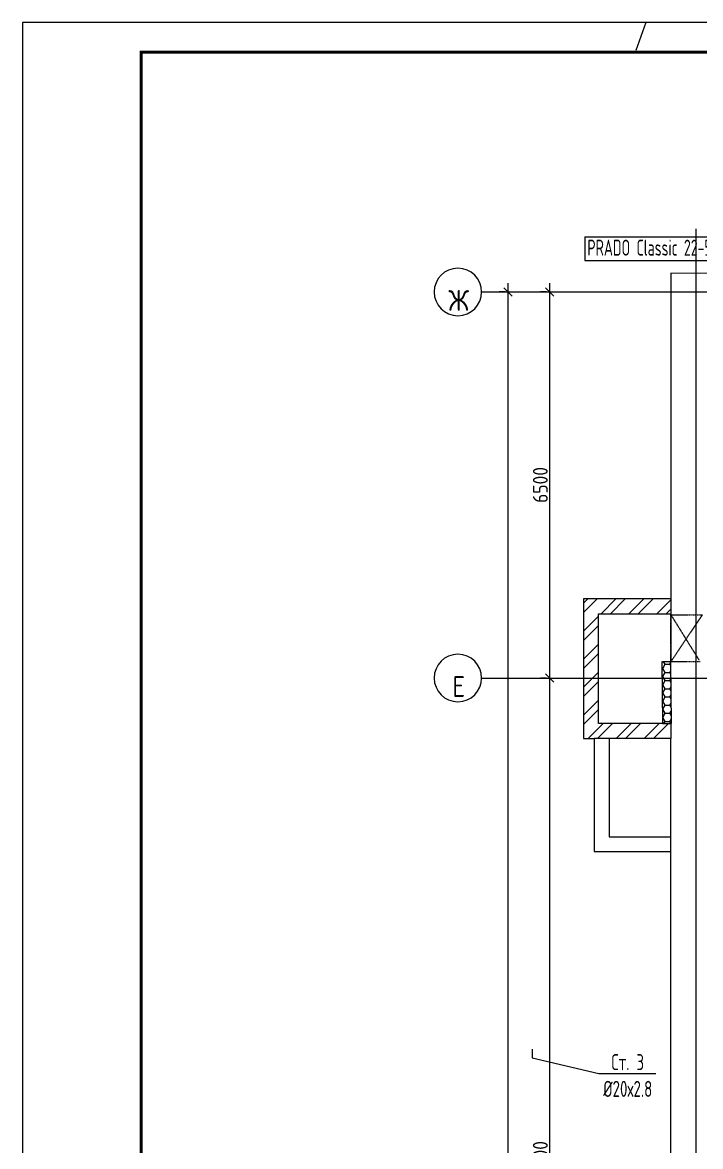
# Model space of a CAD drawing. Header units: millimetres. Extents: x -3929 to 624051, y 52832 to 514950.
# Drawn here: x 154898 to 166321, y 93307 to 112232 of the extents above; entities that cross this region are included whole.
import ezdxf
from ezdxf import colors
from ezdxf.entities.mleader import LeaderData, LeaderLine
from ezdxf.math import Vec2, Vec3

# ---------------------------------------------------------------- set-up
doc = ezdxf.new("R2010")
doc.units = ezdxf.units.MM
doc.linetypes.add('ADSK_Линия сетки', pattern=[25, 20, -2.5, 0, -2.5])
doc.linetypes.add('ADSK_Штриховая_ш3 п1_5', pattern=[4.5, 3, -1.5])
for name, color, linetype in [('9_Форматы', 7, 'Continuous'), ('ПРИБОРЫ', 3, 'Continuous'), ('статистика приборов', 252, 'Continuous'), ('стояки', 7, 'Continuous')]:
    doc.layers.add(name, color=color, linetype=linetype)
doc.layers.add('Линии', color=7, linetype='Continuous', lineweight=9, true_color=0x00a600)
for name, color, linetype, lineweight in [('ОВ-рамка', 7, 'Continuous', 30), ('ОВ-ТЕКСТ', 7, 'Continuous', 25), ('Оси', 253, 'Continuous', 9), ('Размеры', 7, 'Continuous', 9), ('Стены внутренние', 7, 'Continuous', 18), ('Стены несущие', 7, 'Continuous', 30), ('Стены штриховка', 7, 'Continuous', 9), ('Узлы', 7, 'Continuous', 18)]:
    doc.layers.add(name, color=color, linetype=linetype, lineweight=lineweight)
doc.styles.add('GOST Common', font='GOST_Common.ttf', dxfattribs={"width": 0.9, "height": 350})
doc.styles.add('GOST Common_1', font='GOST_Common.ttf', dxfattribs={"width": 0.9, "height": 250})
doc.styles.add('СТИЛЬ', font='simplex.shx', dxfattribs={"width": 0.65})
doc.dimstyles.new('ADSK_Основной_2_5_мм', dxfattribs={"dimscale": 304.8, "dimtxt": 251.428749, "dimasz": 0.463911, "dimexe": 0.492126, "dimexo": 0.492126, "dimgap": 0.098425, "dimtad": 1, "dimrnd": 0.01, "dimdsep": 46, "dimtxsty": 'GOST Common_1', "dimblk1": 'OBLIQUE', "dimblk2": 'OBLIQUE', "dimsah": 1, "dimcen": 0.09, "dimdle": 0.492126, "dimazin": 2, "dimtfac": 1, "dimtdec": 4, "dimtix": 1, "dimtmove": 0, "dimatfit": 3, "dimfxl": 1, "dimtvp": 1, "dimtolj": 1, "dimtzin": 0, "dimlwd": 20, "dimlwe": 20, "dimarcsym": 2})

# ---------------------------------------------------------------- blocks, each defined once
blk = doc.blocks.new('Ось сетки - Круг_Ø8 мм-8258-План подвала')
at = {"layer": 'Оси', "lineweight": 20}
for start, end in [(360, 180), (180, 360)]:
    blk.add_arc((0, 0), 4, start, end, dxfattribs=at)
blk = doc.blocks.new('_Oblique')
at = {"color": 0, "linetype": 'ByBlock', "lineweight": -2}
blk.add_line((-0.5, -0.5), (0.5, 0.5), dxfattribs=at)
blk = doc.blocks.new('*D2916')
at = {"layer": 'Defpoints', "color": 0, "lineweight": 40, "transparency": 16777216}
for p in [(163177, 107695), (163077, 64645), (163177, 64645)]:
    blk.add_point(p, dxfattribs=at)
at = {"layer": 'Размеры', "color": 0, "lineweight": 20, "transparency": 16777216}
for p, q in [((163027, 107695), (162927, 107695)), ((163077, 107845), (163077, 64495)), ((163027, 64645), (162927, 64645))]:
    blk.add_line(p, q, dxfattribs=at)
at = {"layer": 'Размеры', "color": 0, "lineweight": 20, "transparency": 16777216, "xscale": 141.4, "yscale": 141.4, "zscale": 141.4}
for p, rotation in [((163077, 107695), 90), ((163077, 64645), 270)]:
    blk.add_blockref('_Oblique', p, dxfattribs=dict(at, rotation=rotation))
at = {"layer": 'Размеры', "color": 0, "lineweight": 5, "transparency": 16777216, "insert": (162922, 86170), "char_height": 250, "width": 971.62, "attachment_point": 5, "rotation": 90, "style": 'GOST Common_1'}
blk.add_mtext('\\A1;43050', dxfattribs=at)
blk = doc.blocks.new('*D2917')
at = {"layer": 'Defpoints', "color": 0, "lineweight": 40, "transparency": 16777216}
for p in [(163877, 107695), (163777, 101195), (163877, 101195)]:
    blk.add_point(p, dxfattribs=at)
at = {"layer": 'Размеры', "color": 0, "lineweight": 20, "transparency": 16777216}
for p, q in [((163727, 107695), (163627, 107695)), ((163777, 107845), (163777, 101045)), ((163727, 101195), (163627, 101195))]:
    blk.add_line(p, q, dxfattribs=at)
at = {"layer": 'Размеры', "color": 0, "lineweight": 20, "transparency": 16777216, "xscale": 141.4, "yscale": 141.4, "zscale": 141.4}
for p, rotation in [((163777, 107695), 90), ((163777, 101195), 270)]:
    blk.add_blockref('_Oblique', p, dxfattribs=dict(at, rotation=rotation))
at = {"layer": 'Размеры', "color": 0, "lineweight": 5, "transparency": 16777216, "insert": (163622, 104445), "char_height": 250, "width": 756.84, "attachment_point": 5, "rotation": 90, "style": 'GOST Common_1'}
blk.add_mtext('\\A1;6500', dxfattribs=at)
blk = doc.blocks.new('*D2918')
at = {"layer": 'Defpoints', "color": 0, "lineweight": 40, "transparency": 16777216}
for p in [(163877, 101195), (163777, 84895), (163877, 84895)]:
    blk.add_point(p, dxfattribs=at)
at = {"layer": 'Размеры', "color": 0, "lineweight": 20, "transparency": 16777216}
for p, q in [((163777, 101345), (163777, 84745)), ((163727, 101195), (163627, 101195)), ((163727, 84895), (163627, 84895))]:
    blk.add_line(p, q, dxfattribs=at)
at = {"layer": 'Размеры', "color": 0, "lineweight": 20, "transparency": 16777216, "xscale": 141.4, "yscale": 141.4, "zscale": 141.4}
for p, rotation in [((163777, 101195), 90), ((163777, 84895), 270)]:
    blk.add_blockref('_Oblique', p, dxfattribs=dict(at, rotation=rotation))
at = {"layer": 'Размеры', "color": 0, "lineweight": 5, "transparency": 16777216, "insert": (163622, 93045), "char_height": 250, "width": 889.8, "attachment_point": 5, "rotation": 90, "style": 'GOST Common_1'}
blk.add_mtext('\\A1;16300', dxfattribs=at)
blk = doc.blocks.new('*U2998')
at = {"layer": '9_Форматы', "color": 7, "linetype": 'Continuous', "lineweight": 9, "ltscale": 100}
blk.add_lwpolyline([(5, -5), (5, 589), (-836, 589), (-836, -5)], close=True, dxfattribs=at)
at = {"layer": '9_Форматы', "color": 7, "linetype": 'Continuous', "lineweight": 15, "ltscale": 100}
blk.add_lwpolyline([(-731, 589), (-732.67, 584.29)], dxfattribs=at)
at = {"layer": '9_Форматы', "color": 7, "linetype": 'Continuous', "lineweight": 9, "ltscale": 100, "const_width": 0.5}
blk.add_lwpolyline([(0, 0), (0, 584), (-816, 584), (-816, 0)], close=True, dxfattribs=at)
blk = doc.blocks.new('подвал')
at = {"layer": 'Линии', "color": 8, "linetype": 'ADSK_Штриховая_ш3 п1_5', "lineweight": 5}
for p, q in [((356559.267, -308745.67), (356559.267, -307955.67)), ((356559.267, -307955.67), (357089.267, -307955.67)), ((357089.267, -307955.67), (356559.267, -308745.67)), ((356559.267, -307955.67), (357034.341, -308720.069)), ((357052.797, -308745.67), (356559.267, -308745.67))]:
    blk.add_line(p, q, dxfattribs=at)
at = {"layer": 'Линии', "color": 8, "lineweight": 5}
for p, q in [((356410.314, -308745.67), (356418.786, -309787.713)), ((356560.319, -308745.67), (356410.314, -308745.67)), ((356568.791, -309787.713), (356560.319, -308745.67)), ((356418.786, -309787.713), (356568.791, -309787.713)), ((356559.267, -310037.713), (355520.347, -310037.713)), ((355520.347, -310037.713), (355520.347, -311692.744)), ((356559.267, -311692.744), (356559.267, -310037.713)), ((355520.347, -311692.744), (356559.267, -311692.744))]:
    blk.add_line(p, q, dxfattribs=at)
at = {"layer": 'Оси', "color": 8, "linetype": 'ADSK_Линия сетки', "lineweight": 5}
for p, q in [((356986.62, -349917.118), (356986.62, -301455.557)), ((353372.326, -302520.621), (419602.055, -302520.621)), ((353372.326, -309020.621), (419602.055, -309020.621))]:
    blk.add_line(p, q, dxfattribs=at)
at = {"layer": 'Стены внутренние', "color": 8, "linetype": 'Continuous', "lineweight": 5}
for p, q in [((355088.862, -307760.396), (355161.459, -307687.798)), ((355088.862, -307917.55), (355318.613, -307687.798)), ((355382.923, -307937.798), (355632.923, -307687.798)), ((355540.077, -307937.798), (355790.077, -307687.798)), ((355854.386, -307937.798), (356104.386, -307687.798)), ((356011.54, -307937.798), (356261.54, -307687.798)), ((356325.85, -307937.798), (356559.267, -307704.381)), ((356483.004, -307937.798), (356559.267, -307861.535)), ((355088.862, -308231.859), (355338.862, -307981.859)), ((355088.862, -308389.013), (355338.862, -308139.013)), ((355088.862, -308703.323), (355338.862, -308453.323)), ((355088.862, -308860.477), (355338.862, -308610.477)), ((355088.862, -309174.786), (355338.862, -308924.786)), ((355088.862, -309331.94), (355338.862, -309081.94)), ((355088.862, -309646.249), (355338.862, -309396.249)), ((355104.552, -309787.713), (355338.862, -309553.403)), ((355088.862, -309803.403), (355104.552, -309787.713)), ((355168.861, -310037.713), (355418.861, -309787.713)), ((355326.015, -310037.713), (355576.015, -309787.713)), ((355640.325, -310037.713), (355890.325, -309787.713)), ((355797.479, -310037.713), (356047.479, -309787.713)), ((356111.788, -310037.713), (356361.788, -309787.713)), ((356268.942, -310037.713), (356518.942, -309787.713))]:
    blk.add_line(p, q, dxfattribs=at)
at = {"layer": 'Стены несущие', "color": 8, "lineweight": 5}
for p, q in [((356559.267, -302205.636), (356559.267, -308745.67)), ((361154.709, -302240.101), (356559.267, -302205.636)), ((356559.267, -307687.798), (355088.862, -307687.798)), ((355088.862, -307687.798), (355088.862, -310037.713)), ((355338.862, -307937.798), (356559.267, -307937.798)), ((355338.862, -309787.713), (355338.862, -307937.798)), ((356418.786, -309787.713), (355338.862, -309787.713)), ((356559.267, -309787.713), (356559.267, -310037.713)), ((355088.862, -310037.713), (355270.347, -310037.713)), ((355270.347, -310037.713), (355270.347, -311942.744)), ((356559.267, -337302.557), (356559.267, -311692.744)), ((355270.347, -311942.744), (356559.267, -311942.744))]:
    blk.add_line(p, q, dxfattribs=at)
at = {"layer": 'Стены штриховка', "color": 8, "lineweight": 5}
blk.add_line((355520.347, -310037.713), (355270.347, -310037.713), dxfattribs=at)
at = {"layer": 'Узлы', "color": 8, "linetype": 'Continuous', "lineweight": 5}
for p, q in [((356422.519, -308858.164), (356462.206, -308789.423)), ((356462.358, -308789.212), (356437.22, -308745.67)), ((356462.1, -308789.186), (356541.475, -308789.186)), ((356462.206, -308789.423), (356462.206, -308789.423)), ((356462.206, -308789.423), (356462.206, -308789.423)), ((356541.581, -308789.423), (356559.385, -308758.587)), ((356559.953, -308820.769), (356541.733, -308789.212)), ((356411.227, -308857.927), (356422.413, -308857.927)), ((356412.345, -308995.409), (356422.414, -308995.409)), ((356422.519, -308995.645), (356462.206, -308926.904)), ((356462.359, -308926.694), (356422.671, -308857.954)), ((356462.359, -309064.176), (356422.671, -308995.436)), ((356462.101, -308926.668), (356541.476, -308926.668)), ((356462.206, -308926.904), (356462.206, -308926.904)), ((356462.206, -308926.904), (356462.206, -308926.904)), ((356541.582, -308926.904), (356560.622, -308893.926)), ((356541.582, -309064.385), (356561.859, -309029.266)), ((356561.23, -308960.463), (356541.733, -308926.694)), ((356413.462, -309132.891), (356422.415, -309132.891)), ((356422.519, -309133.126), (356462.207, -309064.386)), ((356422.52, -309270.608), (356462.207, -309201.867)), ((356462.359, -309201.659), (356422.671, -309132.918)), ((356462.102, -309064.15), (356541.477, -309064.15)), ((356462.103, -309201.632), (356541.478, -309201.632)), ((356462.207, -309064.386), (356462.207, -309064.386)), ((356462.207, -309064.386), (356462.207, -309064.386)), ((356462.207, -309201.867), (356462.207, -309201.867)), ((356462.207, -309201.867), (356462.207, -309201.867)), ((356541.583, -309201.867), (356563.096, -309164.605)), ((356562.507, -309100.156), (356541.734, -309064.176)), ((356563.784, -309239.85), (356541.734, -309201.658)), ((356414.58, -309270.373), (356422.416, -309270.373)), ((356415.698, -309407.855), (356422.417, -309407.855)), ((356422.52, -309408.089), (356462.208, -309339.348)), ((356462.359, -309339.141), (356422.671, -309270.4)), ((356462.359, -309476.623), (356422.671, -309407.882)), ((356462.104, -309339.114), (356541.479, -309339.114)), ((356462.208, -309339.348), (356462.208, -309339.348)), ((356462.208, -309339.348), (356462.208, -309339.348)), ((356541.583, -309339.348), (356564.333, -309299.945)), ((356565.06, -309379.543), (356541.734, -309339.14)), ((356416.815, -309545.337), (356422.418, -309545.337)), ((356422.521, -309545.57), (356462.208, -309476.829)), ((356462.359, -309614.105), (356422.671, -309545.364)), ((356462.105, -309476.596), (356541.48, -309476.596)), ((356462.208, -309476.829), (356462.208, -309476.829)), ((356462.208, -309476.829), (356462.208, -309476.829)), ((356541.584, -309476.829), (356565.57, -309435.284)), ((356541.584, -309614.31), (356566.807, -309570.624)), ((356566.337, -309519.236), (356541.734, -309476.622)), ((356417.933, -309682.819), (356422.419, -309682.819)), ((356422.521, -309683.051), (356462.209, -309614.311)), ((356462.359, -309751.587), (356422.671, -309682.846)), ((356441.47, -309787.713), (356462.209, -309751.792)), ((356462.106, -309614.078), (356541.481, -309614.078)), ((356462.107, -309751.56), (356541.482, -309751.56)), ((356462.209, -309614.311), (356462.209, -309614.311)), ((356462.209, -309614.311), (356462.209, -309614.311)), ((356462.209, -309751.792), (356462.209, -309751.792)), ((356462.209, -309751.792), (356462.209, -309751.792)), ((356541.585, -309751.791), (356568.044, -309705.963)), ((356567.614, -309658.93), (356541.734, -309614.104)), ((356562.592, -309787.713), (356541.734, -309751.586))]:
    blk.add_line(p, q, dxfattribs=at)
at = {"layer": 'Оси', "color": 8, "lineweight": 5, "xscale": 99.99999999999993, "yscale": 99.99999999999993, "zscale": 99.99999999999993, "rotation": 270}
for p in [(352972.326, -302520.621), (352972.326, -309020.621)]:
    blk.add_blockref('Ось сетки - Круг_Ø8 мм-8258-План подвала', p, dxfattribs=at)
at = {"layer": 'Оси', "color": 8, "lineweight": 5, "char_height": 350, "attachment_point": 5, "line_spacing_factor": 1.022766, "style": 'GOST Common'}
for s, insert, width in [('\\pxqc,t0.25714,0.51429,0.77143,1.02857,1.28571,1.54286,1.8,2.05714,2.31429,2.57143,2.82857,3.08571,3.34286,3.6,3.85714,4.11429,4.37143,4.62857,4.88571,5.14286,5.4,5.65714,5.91429,6.17143,6.42857,6.68571,6.94286,7.2,7.45714,7.71429,7.97143,8.22857;{Ж}', (352986.803, -302663.472), 327.6), ('\\pxqc,t0.25714,0.51429,0.77143,1.02857,1.28571,1.54286,1.8,2.05714,2.31429,2.57143,2.82857,3.08571,3.34286,3.6,3.85714,4.11429,4.37143,4.62857,4.88571,5.14286,5.4,5.65714,5.91429,6.17143,6.42857,6.68571,6.94286,7.2,7.45714,7.71429,7.97143,8.22857;{Е}', (352986.803, -309163.472), 232.2)]:
    blk.add_mtext(s, dxfattribs=dict(at, insert=insert, width=width))
at = {"layer": 'Размеры', "color": 8, "lineweight": 5}
for base, p1, p2, override, picture, middle in [((353816.001, -345570.621), (353915.986, -302520.621), (353915.986, -345570.621), {"dimpost": '<>', "dimfxl": 43050}, '*D2916', (353661.001, -324045.621)), ((354516.001, -309020.621), (354615.986, -302520.621), (354615.986, -309020.621), {"dimpost": '<>', "dimfxl": 6500}, '*D2917', (354361.001, -305770.621)), ((354516.001, -325320.621), (354615.986, -309020.621), (354615.986, -325320.621), {"dimpost": '<>', "dimfxl": 16300}, '*D2918', (354361.001, -317170.621))]:
    dim = blk.add_linear_dim(base=base, p1=p1, p2=p2, angle=90, dimstyle='ADSK_Основной_2_5_мм', override=override, dxfattribs=at)
    dim.commit()
    dim.dimension.update_dxf_attribs({"geometry": picture, "text_midpoint": middle, "insert": (190738.98, -410215.433)})

msp = doc.modelspace()

# ---------------------------------------------------------------- linework, layer by layer
at = {"layer": 'ПРИБОРЫ', "color": 7, "lineweight": 15}
for p, q in [((164371.496, 108623.624), (169131.117, 108623.624)), ((164371.496, 108623.624), (169131.117, 108623.624)), ((164371.496, 108623.624), (164371.496, 108223.624)), ((164371.496, 108223.624), (169131.117, 108223.624))]:
    msp.add_line(p, q, dxfattribs=at)

# ---------------------------------------------------------------- block references
at = {"layer": 'ОВ-рамка', "ltscale": 100, "transparency": 33554687, "xscale": 100, "yscale": 100, "zscale": 100}
msp.add_blockref('*U2998', (238498.26, 53331.692), dxfattribs=at)
at = {"layer": 'стояки', "color": 5, "lineweight": 40}
msp.add_blockref('подвал', (-190738.98, 410215.433), dxfattribs=at)

# ---------------------------------------------------------------- texts
at = {"layer": 'статистика приборов', "color": 7, "style": 'СТИЛЬ', "width": 0.6}
msp.add_text('PRADO Classic 22-50-0.900 Л      ', height=270, dxfattribs=at).set_placement((164414.473, 108305.477))

# ---------------------------------------------------------------- leaders
at = {"layer": 'ОВ-ТЕКСТ', "color": 7}
ml = msp.add_multileader_mtext('Standard', dxfattribs=at)
ml.set_content('\\A1;Ст. 3^J%%C20х2.8 ', color=7, style='СТИЛЬ')
ml.set_leader_properties(color=7, lineweight=18)
ml.build(insert=Vec2(0, 0))
ml.multileader.update_dxf_attribs({"text_left_attachment_type": 6, "text_right_attachment_type": 6, "dogleg_length": 0.36, "arrow_head_size": 0.126})
ctx = ml.context
ctx.base_point, ctx.char_height, ctx.arrow_head_size, ctx.landing_gap_size, ctx.plane_origin = Vec3(164609.563, 94538.281), 270, 0.126, 0.063, Vec3(166990.883, 92364.499)
ctx.left_attachment, ctx.right_attachment, ctx.text_align_type = 6, 6, 1
notes = []
notes.append((ctx, [(0, (1, 1, 0), (164609.311, 94538.281), (1, 0), 0.252, [(0, [(163486.932, 94947.216), (163486.932, 94797.216)], 0, [])])]))
ctx.mtext.insert, ctx.mtext.width, ctx.mtext.alignment, ctx.mtext.flow_direction = Vec3(165094.34, 94862.281), 1404.14984, 2, 5
for ctx, leaders in notes:
    for number, flags, end, landing, length, lines in leaders:
        leader = LeaderData()
        leader.index, (leader.has_last_leader_line, leader.has_dogleg_vector, leader.attachment_direction) = number, flags
        leader.last_leader_point, leader.dogleg_vector, leader.dogleg_length = Vec3(end), Vec3(landing), length
        for number, points, colour, breaks in lines:
            line = LeaderLine()
            line.index, line.vertices, line.color, line.breaks = number, Vec3.list(points), colors.encode_raw_color(colour), breaks
            leader.lines.append(line)
        ctx.leaders.append(leader)

doc.saveas('drawing.dxf')
